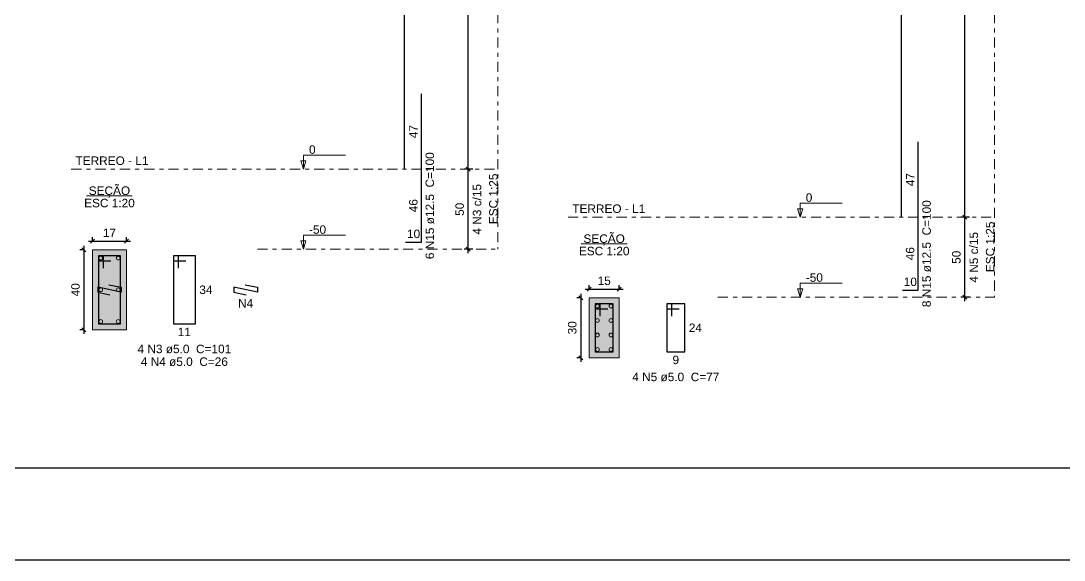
# Model space of a CAD drawing. Header units: millimetres. Extents: x -34 to 951, y -76 to 463.
# Drawn here: x 300.79 to 326.9, y -76.32 to -62.84 of the extents above; entities that cross this region are included whole.
import ezdxf

# ---------------------------------------------------------------- set-up
doc = ezdxf.new("R2010")
doc.units = ezdxf.units.MM
doc.header["$MEASUREMENT"] = 0
doc.linetypes.add('DASHDOT', pattern=[2.54, 1.27, -0.635, 0, -0.635])
doc.linetypes.add('NULL', pattern=[0])
for name, color, linetype, lineweight in [('Descrição da armadura', 7, 'Continuous', 0), ('DT-Barras na forma', 7, 'Continuous', 30), ('DT-Barras no corte', 5, 'Continuous', 5), ('DT-Barras rebatidas', 7, 'Continuous', 30), ('DT-Cotas', 7, 'Continuous', 5), ('DT-Forma', 5, 'Continuous', 5), ('DT-Hachura seção pilares', 252, 'Continuous', 5), ('DT-Pontilhado', 7, 'DASHDOT', 5), ('DT-Textos', 7, 'Continuous', 5), ('Textos armaduras', 7, 'Continuous', 0)]:
    doc.layers.add(name, color=color, linetype=linetype, lineweight=lineweight)
doc.styles.add('Arial', font='arial.ttf')
doc.dimstyles.new('UM_20.000000', dxfattribs={"dimtxt": 0.18, "dimasz": 0.1, "dimexe": 0.1, "dimexo": 0.2, "dimgap": 0, "dimtad": 1, "dimtih": 1, "dimtoh": 1, "dimdec": 1, "dimlfac": 20, "dimzin": 0, "dimdsep": 46, "dimtxsty": 'Standard', "dimcen": 0.09, "dimdle": 0.1, "dimadec": 1, "dimazin": 2, "dimtfac": 1, "dimtdec": 4, "dimtofl": 0, "dimtmove": 0, "dimatfit": 3, "dimfxl": 1, "dimtolj": 1, "dimarcsym": 0})
doc.dimstyles.new('UM_25.000000', dxfattribs={"dimtxt": 0.18, "dimasz": 0.1, "dimexe": 0.1, "dimexo": 0.2, "dimgap": 0, "dimtad": 1, "dimtih": 1, "dimtoh": 1, "dimdec": 1, "dimlfac": 25, "dimzin": 0, "dimdsep": 46, "dimtxsty": 'Standard', "dimcen": 0.09, "dimdle": 0.1, "dimadec": 1, "dimazin": 2, "dimtfac": 1, "dimtdec": 4, "dimtofl": 0, "dimtmove": 0, "dimatfit": 3, "dimfxl": 1, "dimtolj": 1, "dimarcsym": 0})

# ---------------------------------------------------------------- blocks, each defined once
blk = doc.blocks.new('_Oblique')
at = {"color": 0, "linetype": 'ByBlock', "lineweight": -2}
blk.add_line((-0.5, -0.5), (0.5, 0.5), dxfattribs=at)
blk = doc.blocks.new('*D555')
at = {"layer": 'Defpoints', "color": 0, "transparency": 16777216}
for p in [(311.983, -53.35), (312.301, -53.35), (312.301, -66.55)]:
    blk.add_point(p, dxfattribs=at)
at = {"layer": 'DT-Cotas', "color": 0, "lineweight": -2, "transparency": 16777216}
for p, q in [((311.983, -66.65), (311.983, -53.25)), ((312.101, -53.35), (311.883, -53.35)), ((312.101, -66.55), (311.883, -66.55))]:
    blk.add_line(p, q, dxfattribs=at)
at = {"layer": 'DT-Cotas', "color": 0, "lineweight": -2, "transparency": 16777216, "xscale": 0.1, "yscale": 0.1, "zscale": 0.1}
for p, rotation in [((311.983, -53.35), 90), ((311.983, -66.55), 270)]:
    blk.add_blockref('_Oblique', p, dxfattribs=dict(at, rotation=rotation))
at = {"layer": 'DT-Cotas', "color": 7, "transparency": 16777216, "insert": (311.772, -59.95), "char_height": 0.2118, "attachment_point": 5, "rotation": 90, "style": 'Arial'}
blk.add_mtext('\\A1;330', dxfattribs=at)
blk = doc.blocks.new('*D562')
at = {"layer": 'Defpoints', "color": 0, "transparency": 16777216}
for p in [(311.983, -53.35), (312.301, -53.35), (312.301, -66.55)]:
    blk.add_point(p, dxfattribs=at)
at = {"layer": 'DT-Cotas', "color": 0, "lineweight": -2, "transparency": 16777216}
for p, q in [((311.983, -66.65), (311.983, -53.25)), ((312.101, -53.35), (311.883, -53.35)), ((312.101, -66.55), (311.883, -66.55))]:
    blk.add_line(p, q, dxfattribs=at)
at = {"layer": 'DT-Cotas', "color": 0, "lineweight": -2, "transparency": 16777216, "xscale": 0.1, "yscale": 0.1, "zscale": 0.1}
for p, rotation in [((311.983, -53.35), 90), ((311.983, -66.55), 270)]:
    blk.add_blockref('_Oblique', p, dxfattribs=dict(at, rotation=rotation))
blk = doc.blocks.new('*D563')
at = {"layer": 'Defpoints', "color": 0, "transparency": 16777216}
for p in [(302.584, -68.563), (302.372, -70.563), (302.584, -70.563)]:
    blk.add_point(p, dxfattribs=at)
at = {"layer": 'DT-Cotas', "color": 0, "lineweight": -2, "transparency": 16777216}
for p, q in [((302.384, -68.563), (302.272, -68.563)), ((302.372, -68.463), (302.372, -70.663)), ((302.384, -70.563), (302.272, -70.563))]:
    blk.add_line(p, q, dxfattribs=at)
at = {"layer": 'DT-Cotas', "color": 0, "lineweight": -2, "transparency": 16777216, "xscale": 0.1, "yscale": 0.1, "zscale": 0.1}
for p, rotation in [((302.372, -68.563), 90), ((302.372, -70.563), 270)]:
    blk.add_blockref('_Oblique', p, dxfattribs=dict(at, rotation=rotation))
at = {"layer": 'DT-Cotas', "color": 7, "transparency": 16777216, "insert": (302.16, -69.563), "char_height": 0.2118, "attachment_point": 5, "rotation": 90, "style": 'Arial'}
blk.add_mtext('\\A1;40', dxfattribs=at)
blk = doc.blocks.new('*D564')
at = {"layer": 'Defpoints', "color": 0, "transparency": 16777216}
for p in [(303.434, -68.351), (302.584, -68.563), (303.434, -68.563)]:
    blk.add_point(p, dxfattribs=at)
at = {"layer": 'DT-Cotas', "color": 0, "lineweight": -2, "transparency": 16777216}
for p, q in [((302.484, -68.351), (303.534, -68.351)), ((302.584, -68.363), (302.584, -68.251)), ((303.434, -68.363), (303.434, -68.251))]:
    blk.add_line(p, q, dxfattribs=at)
at = {"layer": 'DT-Cotas', "color": 0, "lineweight": -2, "transparency": 16777216, "xscale": 0.1, "yscale": 0.1, "zscale": 0.1, "rotation": 180}
blk.add_blockref('_Oblique', (302.584, -68.351), dxfattribs=at)
at = {"layer": 'DT-Cotas', "color": 0, "lineweight": -2, "transparency": 16777216, "xscale": 0.1, "yscale": 0.1, "zscale": 0.1}
blk.add_blockref('_Oblique', (303.434, -68.351), dxfattribs=at)
at = {"layer": 'DT-Cotas', "color": 7, "transparency": 16777216, "insert": (303.009, -68.139), "char_height": 0.2118, "attachment_point": 5, "rotation": 0.0057, "style": 'Arial'}
blk.add_mtext('\\A1;17', dxfattribs=at)
blk = doc.blocks.new('*D565')
at = {"layer": 'Defpoints', "color": 0, "transparency": 16777216}
for p in [(311.983, -66.55), (312.301, -66.55), (312.301, -68.55)]:
    blk.add_point(p, dxfattribs=at)
at = {"layer": 'DT-Cotas', "color": 0, "lineweight": -2, "transparency": 16777216}
for p, q in [((312.101, -66.55), (311.883, -66.55)), ((311.983, -68.65), (311.983, -66.45)), ((312.101, -68.55), (311.883, -68.55))]:
    blk.add_line(p, q, dxfattribs=at)
at = {"layer": 'DT-Cotas', "color": 0, "lineweight": -2, "transparency": 16777216, "xscale": 0.1, "yscale": 0.1, "zscale": 0.1}
for p, rotation in [((311.983, -66.55), 90), ((311.983, -68.55), 270)]:
    blk.add_blockref('_Oblique', p, dxfattribs=dict(at, rotation=rotation))
at = {"layer": 'DT-Cotas', "color": 7, "transparency": 16777216, "insert": (311.772, -67.55), "char_height": 0.2118, "attachment_point": 5, "rotation": 90, "style": 'Arial'}
blk.add_mtext('\\A1;50', dxfattribs=at)
blk = doc.blocks.new('*D566')
at = {"layer": 'Defpoints', "color": 0, "transparency": 16777216}
for p in [(311.983, -66.55), (312.301, -66.55), (312.301, -68.55)]:
    blk.add_point(p, dxfattribs=at)
at = {"layer": 'DT-Cotas', "color": 0, "lineweight": -2, "transparency": 16777216}
for p, q in [((312.101, -66.55), (311.883, -66.55)), ((311.983, -68.65), (311.983, -66.45)), ((312.101, -68.55), (311.883, -68.55))]:
    blk.add_line(p, q, dxfattribs=at)
at = {"layer": 'DT-Cotas', "color": 0, "lineweight": -2, "transparency": 16777216, "xscale": 0.1, "yscale": 0.1, "zscale": 0.1}
for p, rotation in [((311.983, -66.55), 90), ((311.983, -68.55), 270)]:
    blk.add_blockref('_Oblique', p, dxfattribs=dict(at, rotation=rotation))
blk = doc.blocks.new('*D572')
at = {"layer": 'Defpoints', "color": 0, "transparency": 16777216}
for p in [(324.412, -54.55), (324.73, -54.55), (324.73, -67.75)]:
    blk.add_point(p, dxfattribs=at)
at = {"layer": 'DT-Cotas', "color": 0, "lineweight": -2, "transparency": 16777216}
for p, q in [((324.53, -54.55), (324.312, -54.55)), ((324.412, -67.85), (324.412, -54.45)), ((324.53, -67.75), (324.312, -67.75))]:
    blk.add_line(p, q, dxfattribs=at)
at = {"layer": 'DT-Cotas', "color": 0, "lineweight": -2, "transparency": 16777216, "xscale": 0.1, "yscale": 0.1, "zscale": 0.1}
for p, rotation in [((324.412, -54.55), 90), ((324.412, -67.75), 270)]:
    blk.add_blockref('_Oblique', p, dxfattribs=dict(at, rotation=rotation))
at = {"layer": 'DT-Cotas', "color": 7, "transparency": 16777216, "insert": (324.201, -61.15), "char_height": 0.2118, "attachment_point": 5, "rotation": 90, "style": 'Arial'}
blk.add_mtext('\\A1;330', dxfattribs=at)
blk = doc.blocks.new('*D573')
at = {"layer": 'Defpoints', "color": 0, "transparency": 16777216}
for p in [(315.013, -69.763), (314.801, -71.263), (315.013, -71.263)]:
    blk.add_point(p, dxfattribs=at)
at = {"layer": 'DT-Cotas', "color": 0, "lineweight": -2, "transparency": 16777216}
for p, q in [((314.801, -69.663), (314.801, -71.363)), ((314.813, -69.763), (314.701, -69.763)), ((314.813, -71.263), (314.701, -71.263))]:
    blk.add_line(p, q, dxfattribs=at)
at = {"layer": 'DT-Cotas', "color": 0, "lineweight": -2, "transparency": 16777216, "xscale": 0.1, "yscale": 0.1, "zscale": 0.1}
for p, rotation in [((314.801, -69.763), 90), ((314.801, -71.263), 270)]:
    blk.add_blockref('_Oblique', p, dxfattribs=dict(at, rotation=rotation))
at = {"layer": 'DT-Cotas', "color": 7, "transparency": 16777216, "insert": (314.589, -70.513), "char_height": 0.2118, "attachment_point": 5, "rotation": 90, "style": 'Arial'}
blk.add_mtext('\\A1;30', dxfattribs=at)
blk = doc.blocks.new('*D574')
at = {"layer": 'Defpoints', "color": 0, "transparency": 16777216}
for p in [(315.763, -69.551), (315.013, -69.763), (315.763, -69.763)]:
    blk.add_point(p, dxfattribs=at)
at = {"layer": 'DT-Cotas', "color": 0, "lineweight": -2, "transparency": 16777216}
for p, q in [((314.913, -69.551), (315.863, -69.551)), ((315.013, -69.563), (315.013, -69.451)), ((315.763, -69.563), (315.763, -69.451))]:
    blk.add_line(p, q, dxfattribs=at)
at = {"layer": 'DT-Cotas', "color": 0, "lineweight": -2, "transparency": 16777216, "xscale": 0.1, "yscale": 0.1, "zscale": 0.1, "rotation": 180}
blk.add_blockref('_Oblique', (315.013, -69.551), dxfattribs=at)
at = {"layer": 'DT-Cotas', "color": 0, "lineweight": -2, "transparency": 16777216, "xscale": 0.1, "yscale": 0.1, "zscale": 0.1}
blk.add_blockref('_Oblique', (315.763, -69.551), dxfattribs=at)
at = {"layer": 'DT-Cotas', "color": 7, "transparency": 16777216, "insert": (315.388, -69.339), "char_height": 0.2118, "attachment_point": 5, "rotation": 0.0057, "style": 'Arial'}
blk.add_mtext('\\A1;15', dxfattribs=at)
blk = doc.blocks.new('*D575')
at = {"layer": 'Defpoints', "color": 0, "transparency": 16777216}
for p in [(324.412, -67.75), (324.73, -67.75), (324.73, -69.75)]:
    blk.add_point(p, dxfattribs=at)
at = {"layer": 'DT-Cotas', "color": 0, "lineweight": -2, "transparency": 16777216}
for p, q in [((324.53, -67.75), (324.312, -67.75)), ((324.412, -69.85), (324.412, -67.65)), ((324.53, -69.75), (324.312, -69.75))]:
    blk.add_line(p, q, dxfattribs=at)
at = {"layer": 'DT-Cotas', "color": 0, "lineweight": -2, "transparency": 16777216, "xscale": 0.1, "yscale": 0.1, "zscale": 0.1}
for p, rotation in [((324.412, -67.75), 90), ((324.412, -69.75), 270)]:
    blk.add_blockref('_Oblique', p, dxfattribs=dict(at, rotation=rotation))
at = {"layer": 'DT-Cotas', "color": 7, "transparency": 16777216, "insert": (324.201, -68.75), "char_height": 0.2118, "attachment_point": 5, "rotation": 90, "style": 'Arial'}
blk.add_mtext('\\A1;50', dxfattribs=at)

msp = doc.modelspace()

# ---------------------------------------------------------------- hatches: boundary and pattern name
at = {"layer": 'DT-Hachura seção pilares', "linetype": 'Continuous'}
for points in [[(302.5837, -70.5626), (302.5837, -70.5626), (303.4337, -70.5626), (303.4337, -68.5626), (302.5837, -68.5626), (302.5837, -70.5626)], [(315.0128, -71.2626), (315.0128, -71.2626), (315.7628, -71.2626), (315.7628, -69.7626), (315.0128, -69.7626), (315.0128, -71.2626)]]:
    msp.add_hatch(color=252, dxfattribs=at).paths.add_polyline_path(points)

# ---------------------------------------------------------------- linework, layer by layer
at = {"color": 7}
for p, q in [((356.7445, -74.0225), (275.2445, -74.0225)), ((358.0445, -76.3225), (273.9445, -76.3225))]:
    msp.add_line(p, q, dxfattribs=at)
at = {"layer": 'DT-Barras na forma'}
for points in [[(302.8587, -69.0251), (302.8587, -68.7126), (302.7337, -68.7126), (302.7337, -70.4126), (303.2837, -70.4126), (303.2837, -68.7126), (302.7337, -68.7126), (302.7337, -68.8376), (303.0462, -68.8376)], [(302.9968, -69.435), (303.3025, -69.5001), (303.3025, -69.6251), (302.715, -69.5001), (302.715, -69.6251), (303.0206, -69.6901)], [(315.2878, -70.2251), (315.2878, -69.9126), (315.1628, -69.9126), (315.1628, -71.1126), (315.6128, -71.1126), (315.6128, -69.9126), (315.1628, -69.9126), (315.1628, -70.0376), (315.4753, -70.0376)]]:
    msp.add_lwpolyline(points, dxfattribs=at)
at = {"layer": 'DT-Barras no corte'}
for centre in [(302.79, -68.7688), (303.2275, -68.7688), (302.79, -69.5626), (303.2275, -69.5626), (315.219, -69.9688), (315.5565, -69.9688), (302.79, -70.3563), (303.2275, -70.3563), (315.219, -70.3313), (315.5565, -70.3313), (315.219, -70.6938), (315.5565, -70.6938), (315.219, -71.0563), (315.5565, -71.0563)]:
    msp.add_circle(centre, 0.0469, dxfattribs=at)
at = {"layer": 'DT-Barras rebatidas'}
for points in [[(310.3948, -66.5505), (310.3948, -53.3505), (310.3948, -51.467)], [(322.8239, -67.7505), (322.8239, -54.5505), (322.8239, -52.667)], [(310.4184, -68.3705), (310.8184, -68.3705), (310.8184, -66.5505), (310.8184, -64.667)], [(322.8475, -69.5705), (323.2475, -69.5705), (323.2475, -67.7505), (323.2475, -65.867)], [(304.7332, -69.0251), (304.7332, -68.7126), (304.6082, -68.7126), (304.6082, -70.4126), (305.1582, -70.4126), (305.1582, -68.7126), (304.6082, -68.7126), (304.6082, -68.8376), (304.9207, -68.8376)], [(306.4046, -69.435), (306.7102, -69.5001), (306.7102, -69.6251), (306.1227, -69.5001), (306.1227, -69.6251), (306.4284, -69.6901)], [(317.0797, -70.2251), (317.0797, -69.9126), (316.9547, -69.9126), (316.9547, -71.1126), (317.4047, -71.1126), (317.4047, -69.9126), (316.9547, -69.9126), (316.9547, -70.0376), (317.2672, -70.0376)]]:
    msp.add_lwpolyline(points, dxfattribs=at)
at = {"layer": 'DT-Forma'}
for points in [[(302.5837, -70.5626), (303.4337, -70.5626), (303.4337, -68.5626), (302.5837, -68.5626), (302.5837, -70.5626)], [(315.0128, -71.2626), (315.7628, -71.2626), (315.7628, -69.7626), (315.0128, -69.7626), (315.0128, -71.2626)]]:
    msp.add_lwpolyline(points, close=True, dxfattribs=at)
at = {"layer": 'DT-Pontilhado', "ltscale": 0.2}
for p, q in [((312.7246, -40.1505), (312.7246, -68.5505)), ((325.1537, -40.1505), (325.1537, -69.7505)), ((302.0542, -66.5505), (312.7246, -66.5505)), ((314.4833, -67.7505), (325.1537, -67.7505)), ((306.7102, -68.5505), (312.7246, -68.5505)), ((318.2309, -69.7505), (325.1537, -69.7505))]:
    msp.add_line(p, q, dxfattribs=at)
at = {"layer": 'DT-Textos'}
for p, q in [((302.4365, -67.2176), (303.5809, -67.2176)), ((314.8156, -68.4176), (315.96, -68.4176))]:
    msp.add_line(p, q, dxfattribs=at)
for points in [[(307.8622, -66.5505), (307.9257, -66.3387), (307.7987, -66.3387), (307.8622, -66.5505), (307.8622, -66.2005), (308.9122, -66.2005)], [(320.2913, -67.7505), (320.3548, -67.5387), (320.2277, -67.5387), (320.2913, -67.7505), (320.2913, -67.4005), (321.3413, -67.4005)], [(307.8622, -68.5505), (307.9257, -68.3387), (307.7987, -68.3387), (307.8622, -68.5505), (307.8622, -68.2005), (308.9122, -68.2005)], [(320.2913, -69.7505), (320.3548, -69.5387), (320.2277, -69.5387), (320.2913, -69.7505), (320.2913, -69.4005), (321.3413, -69.4005)]]:
    msp.add_lwpolyline(points, dxfattribs=at)

# ---------------------------------------------------------------- texts
at = {"layer": 'Descrição da armadura', "linetype": 'NULL', "char_height": 0.2118, "attachment_point": 8, "rotation": 90.00021, "line_spacing_factor": 0.9, "style": 'Arial'}
for s, insert, width in [('6 N15 ø12.5  C=100', (311.1363, -67.4604), 5.344721), ('4 N3 c/15', (312.315, -67.5505), 2.57256), ('8 N15 ø12.5  C=100', (323.5654, -68.6604), 5.344721), ('4 N5 c/15', (324.7441, -68.7505), 2.57256)]:
    msp.add_mtext(s, dxfattribs=dict(at, insert=insert, width=width))
at = {"layer": 'Descrição da armadura', "linetype": 'NULL', "char_height": 0.2118, "attachment_point": 8, "line_spacing_factor": 0.9, "style": 'Arial'}
for s, insert, width in [('N4', (306.4162, -70.0075), 0.756475), ('4 N3 ø5.0  C=101', (304.8832, -71.1535), 4.686721), ('4 N4 ø5.0  C=26', (304.8832, -71.4715), 4.39772), ('4 N5 ø5.0  C=77', (317.1793, -71.8535), 4.35772)]:
    msp.add_mtext(s, dxfattribs=dict(at, insert=insert, width=width))
at = {"layer": 'DT-Textos', "linetype": 'NULL', "char_height": 0.2118, "line_spacing_factor": 0.798, "style": 'Arial'}
for s, insert, width, attachment_point in [('0', (308.0022, -66.1655), 0.329, 7), ('TERREO - L1', (302.1602, -66.4445), 3.650321, 7), ('SEÇÃO', (303.0092, -67.2554), 2.072476, 8), ('ESC 1:20', (303.0092, -67.5035), 2.532883, 8), ('0', (320.4313, -67.3655), 0.329, 7), ('TERREO - L1', (314.5893, -67.6445), 3.650321, 7), ('-50', (308.0022, -68.1655), 0.854949, 7), ('SEÇÃO', (315.3873, -68.4554), 2.072476, 8), ('ESC 1:20', (315.3873, -68.7035), 2.532883, 8), ('-50', (320.4313, -69.3655), 0.854949, 7)]:
    msp.add_mtext(s, dxfattribs=dict(at, insert=insert, width=width, attachment_point=attachment_point))
at = {"layer": 'DT-Textos', "linetype": 'NULL', "char_height": 0.2118, "width": 2.532883, "attachment_point": 9, "rotation": 90.00021, "line_spacing_factor": 0.798, "style": 'Arial'}
for insert in [(312.7243, -66.6564), (325.1534, -67.8564)]:
    msp.add_mtext('ESC 1:25', dxfattribs=dict(at, insert=insert))
at = {"layer": 'Textos armaduras', "linetype": 'NULL', "char_height": 0.2118, "width": 1.058001, "attachment_point": 8, "rotation": 90.00021, "line_spacing_factor": 0.9, "style": 'Arial'}
for s, insert in [('47', (310.7211, -65.6088)), ('47', (323.1502, -66.8088)), ('46', (310.7211, -67.4605)), ('46', (323.1502, -68.6605))]:
    msp.add_mtext(s, dxfattribs=dict(at, insert=insert))
at = {"layer": 'Textos armaduras', "linetype": 'NULL', "char_height": 0.2118, "line_spacing_factor": 0.9, "style": 'Arial'}
for s, insert, width, attachment_point in [('10', (310.6184, -68.2732), 1.058001, 8), ('10', (323.0475, -69.4732), 1.058001, 8), ('34', (305.2582, -69.4567), 1.058001, 1), ('24', (317.5047, -70.4067), 1.058001, 1), ('11', (304.8832, -70.5099), 1.058001, 2), ('9', (317.1797, -71.2099), 0.729, 2)]:
    msp.add_mtext(s, dxfattribs=dict(at, insert=insert, width=width, attachment_point=attachment_point))

# ---------------------------------------------------------------- dimensions: what is measured, and where the dimension line sits
at = {"layer": 'DT-Cotas'}
for base, p1, p2, dimstyle, override, picture, middle in [((311.9833, -53.3505), (312.301, -66.5505), (312.301, -53.3505), 'UM_25.000000', {"dimtxt": 0.2118, "dimasz": 0.1, "dimexe": 0.1, "dimexo": 0.2, "dimtad": 1, "dimtih": 0, "dimtoh": 0, "dimdec": 1, "dimlfac": 25, "dimzin": 8, "dimtxsty": 'Arial', "dimblk": 'Oblique', "dimblk1": 'Oblique', "dimblk2": 'Oblique', "dimsah": 1, "dimdle": 0.1, "dimse1": 0, "dimse2": 0, "dimclrt": 7, "dimadec": 1, "dimazin": 3, "dimtmove": 2, "dimldrblk": 'Oblique'}, '*D555', (311.7715, -59.9505)), ((324.4124, -54.5505), (324.7301, -67.7505), (324.7301, -54.5505), 'UM_25.000000', {"dimtxt": 0.2118, "dimasz": 0.1, "dimexe": 0.1, "dimexo": 0.2, "dimtad": 1, "dimtih": 0, "dimtoh": 0, "dimdec": 1, "dimlfac": 25, "dimzin": 8, "dimtxsty": 'Arial', "dimblk": 'Oblique', "dimblk1": 'Oblique', "dimblk2": 'Oblique', "dimsah": 1, "dimdle": 0.1, "dimse1": 0, "dimse2": 0, "dimclrt": 7, "dimadec": 1, "dimazin": 3, "dimtmove": 2, "dimldrblk": 'Oblique'}, '*D572', (324.2006, -61.1505)), ((311.9833, -66.5505), (312.301, -68.5505), (312.301, -66.5505), 'UM_25.000000', {"dimtxt": 0.2118, "dimasz": 0.1, "dimexe": 0.1, "dimexo": 0.2, "dimtad": 1, "dimtih": 0, "dimtoh": 0, "dimdec": 1, "dimlfac": 25, "dimzin": 8, "dimtxsty": 'Arial', "dimblk": 'Oblique', "dimblk1": 'Oblique', "dimblk2": 'Oblique', "dimsah": 1, "dimdle": 0.1, "dimse1": 0, "dimse2": 0, "dimclrt": 7, "dimadec": 1, "dimazin": 3, "dimtmove": 2, "dimldrblk": 'Oblique'}, '*D565', (311.7715, -67.5505)), ((324.4124, -67.7505), (324.7301, -69.7505), (324.7301, -67.7505), 'UM_25.000000', {"dimtxt": 0.2118, "dimasz": 0.1, "dimexe": 0.1, "dimexo": 0.2, "dimtad": 1, "dimtih": 0, "dimtoh": 0, "dimdec": 1, "dimlfac": 25, "dimzin": 8, "dimtxsty": 'Arial', "dimblk": 'Oblique', "dimblk1": 'Oblique', "dimblk2": 'Oblique', "dimsah": 1, "dimdle": 0.1, "dimse1": 0, "dimse2": 0, "dimclrt": 7, "dimadec": 1, "dimazin": 3, "dimtmove": 2, "dimldrblk": 'Oblique'}, '*D575', (324.2006, -68.7505)), ((302.3719, -70.5626), (302.5837, -68.5626), (302.5837, -70.5626), 'UM_20.000000', {"dimtxt": 0.2118, "dimasz": 0.1, "dimexe": 0.1, "dimexo": 0.2, "dimtad": 1, "dimtih": 0, "dimtoh": 0, "dimdec": 1, "dimlfac": 20, "dimzin": 8, "dimtxsty": 'Arial', "dimblk": 'Oblique', "dimblk1": 'Oblique', "dimblk2": 'Oblique', "dimsah": 1, "dimdle": 0.1, "dimse1": 0, "dimse2": 0, "dimclrt": 7, "dimadec": 1, "dimazin": 3, "dimtmove": 2, "dimldrblk": 'Oblique'}, '*D563', (302.1601, -69.5626)), ((314.801, -71.2626), (315.0128, -69.7626), (315.0128, -71.2626), 'UM_20.000000', {"dimtxt": 0.2118, "dimasz": 0.1, "dimexe": 0.1, "dimexo": 0.2, "dimtad": 1, "dimtih": 0, "dimtoh": 0, "dimdec": 1, "dimlfac": 20, "dimzin": 8, "dimtxsty": 'Arial', "dimblk": 'Oblique', "dimblk1": 'Oblique', "dimblk2": 'Oblique', "dimsah": 1, "dimdle": 0.1, "dimse1": 0, "dimse2": 0, "dimclrt": 7, "dimadec": 1, "dimazin": 3, "dimtmove": 2, "dimldrblk": 'Oblique'}, '*D573', (314.5892, -70.5126))]:
    dim = msp.add_linear_dim(base=base, p1=p1, p2=p2, angle=90, dimstyle=dimstyle, override=override, dxfattribs=at)
    dim.commit()
    dim.dimension.update_dxf_attribs({"geometry": picture, "text_midpoint": middle, "dimtype": 160, "text_rotation": 90})
for base, p1, p2, picture, middle in [((311.9833, -53.3505), (312.301, -66.5505), (312.301, -53.3505), '*D562', (311.8774, -59.9505)), ((311.9833, -66.5505), (312.301, -68.5505), (312.301, -66.5505), '*D566', (311.8774, -67.5505))]:
    dim = msp.add_linear_dim(base=base, p1=p1, p2=p2, angle=90, text=' ', dimstyle='UM_25.000000', override={"dimtxt": 0.2118, "dimasz": 0.1, "dimexe": 0.1, "dimexo": 0.2, "dimtad": 1, "dimtih": 0, "dimtoh": 0, "dimdec": 1, "dimlfac": 25, "dimzin": 8, "dimtxsty": 'Arial', "dimblk": 'Oblique', "dimblk1": 'Oblique', "dimblk2": 'Oblique', "dimsah": 1, "dimdle": 0.1, "dimse1": 0, "dimse2": 0, "dimclrt": 256, "dimadec": 1, "dimazin": 3, "dimtmove": 2, "dimldrblk": 'Oblique'}, dxfattribs=at)
    dim.commit()
    dim.dimension.update_dxf_attribs({"geometry": picture, "text_midpoint": middle, "dimtype": 160, "text_rotation": 90})
for base, p1, p2, picture, middle in [((303.4337, -68.3508), (302.5837, -68.5626), (303.4337, -68.5626), '*D564', (303.0087, -68.139)), ((315.7628, -69.5508), (315.0128, -69.7626), (315.7628, -69.7626), '*D574', (315.3878, -69.339))]:
    dim = msp.add_linear_dim(base=base, p1=p1, p2=p2, dimstyle='UM_20.000000', override={"dimtxt": 0.2118, "dimasz": 0.1, "dimexe": 0.1, "dimexo": 0.2, "dimtad": 1, "dimtih": 0, "dimtoh": 0, "dimdec": 1, "dimlfac": 20, "dimzin": 8, "dimtxsty": 'Arial', "dimblk": 'Oblique', "dimblk1": 'Oblique', "dimblk2": 'Oblique', "dimsah": 1, "dimdle": 0.1, "dimse1": 0, "dimse2": 0, "dimclrt": 7, "dimadec": 1, "dimazin": 3, "dimtmove": 2, "dimldrblk": 'Oblique'}, dxfattribs=at)
    dim.commit()
    dim.dimension.update_dxf_attribs({"geometry": picture, "text_midpoint": middle, "dimtype": 160, "text_rotation": 0.00573})

doc.saveas('drawing.dxf')
